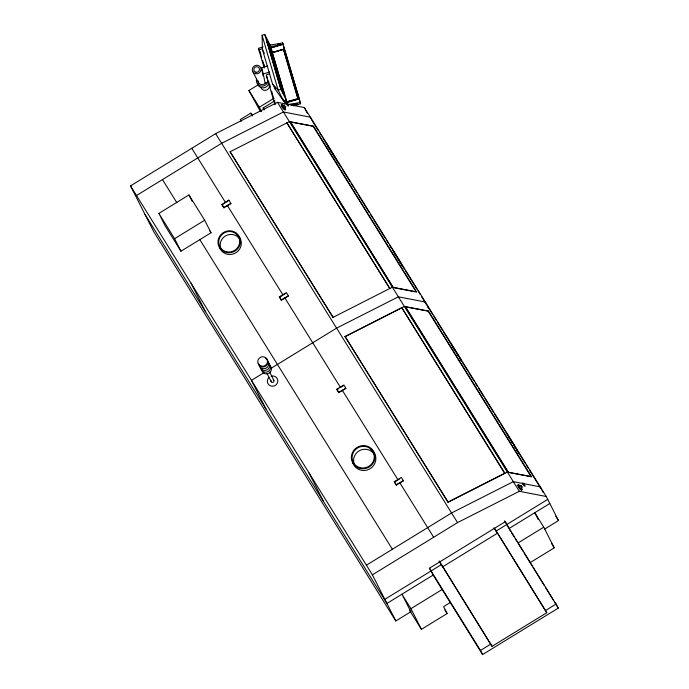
<?xml version="1.0" encoding="UTF-8"?>
<svg xmlns="http://www.w3.org/2000/svg" width="689" height="689" viewBox="0 0 689 689"><rect width="100%" height="100%" fill="white"/><g stroke="black" fill="none" stroke-linecap="round" stroke-linejoin="round"><path stroke-width="1.03" d="M230.083 151.769L333.054 317.345L230.083 151.769L289.414 121.608L313.521 126.268L416.492 291.843L392.385 287.184L333.054 317.345M345.034 336.611L401.868 307.716L504.839 473.291L448.005 502.186L345.034 336.611L404.365 306.45L428.48 311.109L531.452 476.685L509.24 472.602M448.005 502.186L507.337 472.017L531.452 476.685M392.67 286.65L290.258 121.979L313.521 126.268M393.238 287.554L290.491 121.815M508.189 472.396L405.218 306.82L428.48 311.109M260.218 111.144L248.927 90.492L258.099 84.868M449.986 602.677L443.587 606.613L447.118 613.572L421.427 629.333L410.937 608.663L401.954 594.211L410.851 611.746L395.813 620.97L153.923 232.029L130.514 185.884L215.64 133.657L277.426 102.342L304.374 107.553L546.265 496.502L558.486 520.583L544.336 529.264M261.562 111.609L259.34 107.234L274.007 98.234M252.389 115.726L250.77 113.125L240.263 119.576L241.339 121.307M264.033 109.861L263.086 107.992L274.833 100.783M136.508 195.521L221.634 143.295L283.42 111.971L310.369 117.182L312.134 120.661M158.866 213.392L188.941 194.944L204.667 220.23L211.023 232.761L180.949 251.218L165.222 225.932L158.866 213.392L174.593 238.678L180.949 251.218M221.875 204.452L228.894 200.146L230.944 203.505L223.925 207.811L221.875 204.452L223.925 207.811M222.926 204.263L224.683 203.186M226.44 202.11L228.894 200.146M223.744 207.458L230.944 203.505M174.593 238.678L204.667 220.23M279.355 296.873L286.366 292.567L288.415 295.925L281.396 300.232L279.355 296.873L281.396 300.232M279.527 297.217L282.163 295.607M227.258 205.305L283.033 295.064L285.668 293.454M281.224 299.879L288.415 295.925M263.999 372.663L251.459 380.354L265.971 408.965M271.165 368.271L336.585 328.136L398.371 296.813L425.32 302.023L427.085 305.503M336.826 389.294L343.845 384.987L345.895 388.346L338.876 392.652L336.826 389.294L338.876 392.652M337.007 389.638L338.755 388.562M284.729 297.726L340.512 387.485L343.148 385.874M338.704 392.299L345.895 388.346M394.306 481.714L401.325 477.408L403.375 480.767L396.356 485.073L394.306 481.714L396.356 485.073M394.478 482.059L399.741 478.829M396.175 484.72L403.375 480.767M366.41 565.195L451.536 512.978L513.331 481.654L540.279 486.865L541.597 489.474M395.813 620.97L372.404 574.833L457.53 522.606L519.317 491.291L546.265 496.502M384.832 599.327L441.451 564.592L492.024 646.334L546.773 612.745L494.495 528.265M547.729 499.387L496.201 531.004L546.773 612.745M508.499 527.774L505.381 521.625L429.617 568.106L433.148 575.074L386.917 603.435L145.026 214.486M508.913 528.592L549.822 503.495M410.937 608.663L442.131 589.526M517.904 543.044L543.767 527.171L534.785 512.719L538.152 519.368M530.401 562.482L554.257 547.841L543.767 527.171M504.555 520.832L558.34 608.068L482.576 654.55L480.491 650.442L490.878 644.069M545.628 610.48L556.256 603.96M262.07 35.268L264.74 34.45L270.329 45.465L286.417 100.37L283.739 101.197L275.342 89.389L272.448 83.688L262.44 49.539L262.07 35.268L278.158 90.181L283.739 101.197L283.145 99.164M264.188 67.978L258.435 48.351L263.129 46.912M258.875 49.841L262.63 48.686M277.46 44.285L282.542 42.761L282.783 43.329L299.646 100.06M270.794 47.937L282.981 44.251L269.985 48.239M266.867 42.322L270.071 48.635L270.966 48.359L284.772 95.487L280.19 86.461L266.385 39.333L270.966 48.359M263.06 75.885L261.536 67.823L267.745 65.92M269.339 73.904L266.35 74.817L268.193 82.043L265.041 83.007L263.327 73.938L269.537 72.035M286.417 100.37L280.828 89.363L278.158 90.181L272.448 83.688M286.038 102.902L299.215 98.863L282.955 44.208M292.989 104.392L300.068 102.403L299.551 100.034M293.436 105.891L300.413 103.781L299.982 102.299M271.518 52.622L283.592 49.22L298.13 99.027L285.057 102.713M272.129 52.657L283.42 49.479L297.812 98.605L284.471 102.368M272.568 52.674L283.592 49.22M285.005 102.385L298.13 99.027M297.519 104.633L297.312 103.117L287.184 104.573M269.769 45.035L279.872 43.579L280.311 45.069L270.209 46.525M291.585 105.495L297.751 104.607M282.869 105.805L283.523 107.527L284.531 107.94M394.28 287.761L415.217 291.809M284.609 105.012C282.8 104.349 286.521 108.828 285.711 106.425M519.739 486.288C518.231 485.564 520.608 489.302 521.039 488.225M521.34 485.504C519.032 483.876 522.96 489.328 522.21 486.701M439.169 560.941L492.024 646.334M439.186 561.38L442.596 566.858L497.346 533.269L493.935 527.791M336.637 159.839L326.052 142.623L326.595 143.7M401.747 264.533L391.171 247.317L391.714 248.393M312.703 121.574L318.361 130.677M319.498 132.495L321.763 136.138M322.891 137.964L334.217 156.17M335.354 157.996L337.619 161.639M338.747 163.457L341.012 167.1M342.149 168.917L350.072 181.672M351.209 183.489L353.474 187.132M354.602 188.95L356.868 192.593M358.004 194.419L369.33 212.625M370.458 214.451L372.723 218.094M373.86 219.912L385.185 238.118M386.314 239.944L388.579 243.587M389.716 245.405L391.412 248.135M392.541 249.961L401.041 263.62M402.169 265.437L404.434 269.08M405.571 270.906L416.897 289.113M418.025 290.93L420.29 294.573M421.427 296.399L426.517 304.59M432.752 314.606L427.654 306.416L428.515 308.31M433.881 316.432L436.146 320.075M437.282 321.892L442.372 330.091M443.509 331.909L452.001 345.568M453.138 347.385L458.228 355.584M459.365 357.402L461.63 361.045M462.758 362.87L467.857 371.061M468.994 372.887L474.084 381.077M475.221 382.903L477.486 386.538M478.614 388.363L483.712 396.554M484.849 398.38L493.341 412.039M494.469 413.856L499.568 422.056M500.705 423.873L509.197 437.532M510.325 439.349L512.59 442.993M513.727 444.818L515.424 447.549M516.561 449.366L525.052 463.025M526.181 464.851L528.446 468.494M529.583 470.311L540.908 488.518M327.714 145.896L329.376 148.772M331.056 151.279L335.509 158.634M336.62 160.425L338.29 163.112M394.539 253.345L396.201 256.222M397.88 258.728L402.333 266.083M452.096 345.878L455.429 351.442M456.557 353.052L458.219 355.929M459.899 358.435L461.57 361.122M508.74 436.972L509.851 438.945M510.971 440.555L512.633 443.432M514.321 445.938L515.424 447.91M516.552 449.521L518.765 453.293M313.297 126.44L416.268 292.007M428.248 311.273L531.219 476.848M555.765 516.207L558.486 520.583M405.442 306.657L508.422 472.232M277.426 102.342L519.317 491.291M551.415 543.276L554.257 547.841M401.825 307.828L504.796 473.403M263.086 107.992L264.18 109.766M248.927 90.492L259.34 107.234M509.472 529.496L510.601 531.305M511.72 533.105L513.968 536.722M515.096 538.531L516.776 541.235M518.464 543.948L522.96 551.174M524.079 552.974L531.942 565.617M533.062 567.426L544.301 585.486M545.421 587.295L553.284 599.938M554.412 601.747L558.34 608.068M345.077 336.499L448.048 502.074M215.64 133.657L457.53 522.606M191.766 148.307L225.381 202.299M433.657 537.256L399.689 482.567M429.359 568.218L480.491 650.442M433.148 575.074L482.576 654.55M209.904 230.961L211.023 232.761M444.87 609.972L447.118 613.572M162.475 179.588L176.892 202.764M199.819 239.634L392.385 549.271M409.714 609.92L410.851 611.746M409.499 610.161L421.427 629.333M130.514 185.884L372.404 574.833M542.045 490.344L542.992 492.213M516.535 448.892L517.077 449.977L506.501 432.761L507.044 433.837M460.364 358.581L460.915 359.658L450.33 342.45L450.882 343.527M282.524 42.727L282.981 44.251M304.374 107.553L307.199 113.108M300.421 103.789L299.215 98.863M262.44 49.539L264.369 53.337M258.435 48.351L259.477 50.486M259.641 51.356L260.123 52.553M268.736 81.543L268.934 81.931A5.891 5.684 -26.9 0 1 257.453 83.912M252.889 71.811L258.969 83.791M250.77 113.125L252.157 115.847M397.811 479.561L342.209 390.146M188.941 194.944L192.119 201.205M269.657 372.026L273.791 380.173M267.108 373.593L271.242 381.74M308.939 472.775L323.451 501.385M190.991 283.119L205.494 311.721M266.548 76.04L274.997 104.883M259.839 51.451L260.054 52.054M260.451 53.509L260.821 54.62M260.52 53.441L260.769 54.207M261.269 55.809L261.51 56.61M261.381 56.429L261.57 57.075M270.071 48.635L283.282 93.713M285.005 100.646L285.901 103.703M264.74 34.45L280.828 89.363M274.756 87.382L275.342 89.389M262.655 60.511L264.171 65.67M269.528 83.972L270.424 87.038M271.621 91.12L272.525 94.186M263.379 63.259L264.283 66.351M272.319 93.782L273.817 98.88M274.411 100.921L275.307 103.979M261.536 67.823L263.327 73.938M221.247 249.461A10.585 10.197 -26.9 0 1 225.708 235.802A10.585 10.197 -26.9 0 1 239.72 239.169M354.68 465.118A11.17 10.766 -26.9 0 1 359.391 450.709A11.17 10.766 -26.9 0 1 374.179 454.258M284.85 108.173A3.23 0.853 53.8 0 1 284.411 109.672A3.23 0.853 53.8 0 1 281.5 105.942A3.23 0.853 53.8 0 1 282.447 105.09M521.78 489.578A3.23 0.853 53.8 0 1 520.1 489.25A3.23 0.853 53.8 0 1 517.775 485.512A3.23 0.853 53.8 0 1 519.446 485.84M521.349 488.449A3.23 0.853 53.8 0 1 521.625 489.061M271.147 376.194A5.297 5.107 -26.9 0 1 277.831 381.318A5.297 5.107 -26.9 0 1 270.433 385.849A5.297 5.107 -26.9 0 1 268.813 377.624M370.691 449.15A11.911 11.48 -26.9 0 1 370.983 468.089A11.911 11.48 -26.9 0 1 352.682 462.405M236.405 234.234A11.325 10.912 -26.9 0 1 236.689 252.234A11.325 10.912 -26.9 0 1 219.291 246.834M268.185 362.164A4.935 4.754 -26.9 0 1 266.721 370.045A4.935 4.754 -26.9 0 1 259.882 365.919M267.306 360.425A4.935 4.754 -26.9 0 1 265.833 368.305A4.935 4.754 -26.9 0 1 258.995 364.18M265.394 357.97A4.935 4.754 -26.9 0 1 266.049 365.893A4.935 4.754 -26.9 0 1 258.297 363.671M269.95 365.652A4.935 4.754 -26.9 0 1 268.486 373.524A4.935 4.754 -26.9 0 1 261.648 369.399M269.072 363.913A4.935 4.754 -26.9 0 1 268.176 371.483A4.935 4.754 -26.9 0 1 260.95 368.891M273.24 379.665A1.499 1.438 -26.9 0 1 273.869 381.508A1.499 1.438 -26.9 0 1 272.026 382.343A1.499 1.438 -26.9 0 1 271.078 380.647M521.306 487.519A3.23 0.853 53.8 0 1 521.254 489.698A3.23 0.853 53.8 0 1 518.154 485.418A3.23 0.853 53.8 0 1 520.324 486.167M284.807 107.243A3.23 0.853 53.8 0 1 284.755 109.422A3.23 0.853 53.8 0 1 281.655 105.141A3.23 0.853 53.8 0 1 283.825 105.891M269.278 84.799A4.41 4.255 -26.9 0 1 266.255 90.173A4.41 4.255 -26.9 0 1 260.847 87.382M267.875 81.672A5.891 5.684 -26.9 0 1 260.769 86.03A5.891 5.684 -26.9 0 1 256.523 79.209M266.023 82.413A4.41 4.255 -26.9 0 1 257.815 80.63M286.908 122.875L389.845 288.562L286.908 122.875M226.655 251.812A10.585 10.197 -26.9 0 0 239.324 238.678A10.585 10.197 -26.9 0 0 221.677 234.837A10.585 10.197 -26.9 0 0 226.655 251.812M360.287 468.477A11.911 11.48 -26.9 0 0 374.549 453.681A11.911 11.48 -26.9 0 0 354.689 449.366A11.911 11.48 -26.9 0 0 360.287 468.477M360.468 467.771A11.17 10.766 -26.9 0 0 373.843 453.905A11.17 10.766 -26.9 0 0 355.214 449.848A11.17 10.766 -26.9 0 0 360.468 467.771M226.474 252.518A11.325 10.912 -26.9 0 0 240.03 238.463A11.325 10.912 -26.9 0 0 221.152 234.355A11.325 10.912 -26.9 0 0 226.474 252.518M261.458 366.203A4.935 4.754 -26.9 0 0 267.366 360.08A4.935 4.754 -26.9 0 0 259.142 358.289A4.935 4.754 -26.9 0 0 261.458 366.203M255.576 73.689A4.41 4.255 -26.9 0 0 260.864 68.211A4.41 4.255 -26.9 0 0 253.509 66.618A4.41 4.255 -26.9 0 0 255.576 73.689M255.955 72.216A2.859 2.756 -26.9 0 0 259.374 68.667A2.859 2.756 -26.9 0 0 254.611 67.634A2.859 2.756 -26.9 0 0 255.955 72.216M522.762 484.031A2.084 0.551 53.8 0 0 525.001 486.296A2.084 0.551 53.8 0 0 523.571 483.514A2.084 0.551 53.8 0 0 522.762 484.031M286.271 103.755A2.067 0.551 53.8 0 0 288.493 106.003A2.067 0.551 53.8 0 0 287.072 103.238A2.067 0.551 53.8 0 0 286.271 103.755"/></g></svg>
